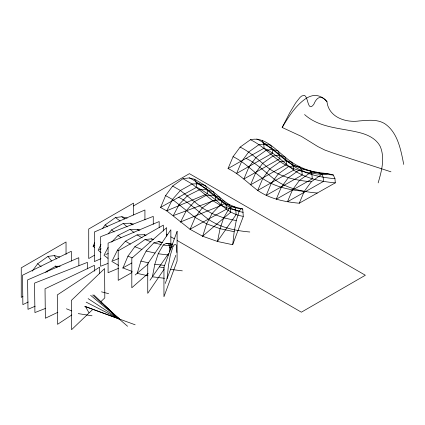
<?xml version="1.0" encoding="UTF-8"?>
<svg xmlns="http://www.w3.org/2000/svg" width="425" height="425" viewBox="0 0 425 425"><rect width="100%" height="100%" fill="white"/><g stroke="black" fill="none" stroke-linecap="round" stroke-linejoin="round"><path stroke-width="0.64" d="M167.057 278.598L168.417 265.923L170.319 255.25L173.118 246.224L174.834 244.428L176.29 244.975L176.816 252.492M242.718 208.978L241.145 208.765L239.286 210.954L236.247 220.623L234.186 231.731L232.709 244.715L217.478 241.48L202.693 236.247L190.092 229.319L166.791 210.88L160.581 207.496L165.607 195.622L172.624 186.07L182.973 178.686L189.306 177.905L194.677 179.308L205.28 185.603L213.308 191.781L224.448 201.28L229.213 204.489L235.067 207.055L242.718 208.978L243.291 216.378C235.014 215.108 227.619 210.901 221.659 205.121C214.051 198.14 205.732 191.999 196.616 187.133L196.286 182.973L194.677 179.308M172.996 244.205L166.249 243.376L163.195 245.007L158.201 253.768L154.817 264.254L152.389 276.803L164.507 278.285M217.478 241.48L220.07 228.692L223.688 217.855L229.027 208.579L232.294 206.64L235.067 207.055L235.896 210.433L236.072 214.529M378.154 182.893C381.528 171.291 385.146 158.382 380.311 146.652C376.529 139.049 368.544 135.07 360.697 132.924C341.774 127.861 319.908 128.446 304.571 114.548M162.393 242.505L158.541 241.634L153.829 242.887L146.142 251.037L140.919 261.115L137.185 273.36L147.958 275.798M202.693 236.247L206.603 223.847L212.059 213.557L220.107 205.094L225.032 203.649L229.213 204.489L230.462 207.99L230.722 212.112M165.235 283.443L175.812 255.335M232.709 244.603L243.291 216.49M153.616 239.53L151.263 238.866L145.026 239.541L134.837 246.739L127.925 256.174L122.979 267.957L132.244 271.479M94.61 242.776L93.107 246.341L94.626 247.504M228.06 168.539L233.081 156.666L240.104 147.114L250.447 139.729C264.228 136.398 274.858 148.994 284.665 156.634C297.856 168.847 315.817 173.719 333.359 175.026L334.969 178.697L335.298 182.851L299.264 203.214C284.739 201.923 269.902 198.852 257.704 190.442C247.865 183.074 239.286 173.921 228.06 168.539L264.095 148.176C275.32 153.558 283.9 162.711 293.739 170.08C305.942 178.489 320.774 181.56 335.298 182.851M299.264 203.214L304.284 191.34L311.307 181.788L321.651 174.409L327.988 173.623L333.359 175.026M190.092 229.319L195.155 217.472L202.226 207.947L212.649 200.611L219.034 199.856L224.448 201.28L226.068 204.956L226.403 209.116M100.98 244.508L98.175 250.219L101.092 252.737M166.791 210.88L172.46 199.437L180.386 190.485L192.063 183.988L199.213 183.743L205.28 185.603L207.097 189.412L207.469 193.598M146.03 235.317L144.213 234.733L137.078 234.882L125.423 241.225L117.512 250.07L111.855 261.439L118.527 265.349M390.952 171.812L334.507 153.526L324.918 150.083L317.932 146.62L301.437 136.409L282.173 127.479L289.781 112.721L295.603 103.02L299.912 97.522L301.585 96.087L304.125 95.296C308.529 96.454 307.44 112.737 313.793 104.364C316.646 97.235 321.151 94.398 326.968 101.618C328.61 117.178 345.743 122.947 359.268 120.944C367.689 120.323 376.837 119.005 384.492 123.5C397.842 132.398 400.802 149.828 403.75 164.422M180.556 222.078L186.288 210.678L194.294 201.79L206.093 195.388L213.318 195.202L219.443 197.11L221.282 200.935L221.659 205.121M108.099 247.403L104.008 255.26L107.934 258.352M173.214 215.751L179.116 204.499L187.372 195.819L199.538 189.715L206.991 189.715L213.308 191.781L215.199 195.649L215.587 199.851M282.173 127.479C288.57 116.848 295.37 105.793 305.772 98.616A26.419 15.252 -60 0 1 314.128 95.487C319.175 95.019 323.797 97.904 326.968 101.618M164.14 269.174L147.741 293.34L147.741 263.782L170.85 229.734L170.85 249.438M149.998 280.213L168.592 253.486M217.478 241.368L236.072 214.646M32.21 271.187L37.671 263.755L48.014 256.376L54.352 255.59L59.723 256.992M102.42 228.629L105.15 224.915L115.494 217.531L121.826 216.75L127.203 218.147M45.757 272.409L46.596 271.432L55.547 266.305L60.18 266.199M108.152 233.846L111.637 229.877L123.207 223.433L130.289 223.221L133.291 224.161M111.663 242.112L118.012 235.386L130.039 229.341L137.408 229.373L139.905 230.212M92.937 309.246L71.575 329.704L71.368 300.406L104.603 268.584L104.805 297.882L100.534 301.973M148.235 273.36L131.814 287.757L131.814 258.203L166.648 227.662L166.648 236.199M135.219 274.975L148.229 263.877M202.693 236.13L230.722 212.229M71.804 314.946L57.534 324.328L57.29 294.945L99.551 267.16L99.604 273.689M133.407 205.982L189.396 173.655L365.357 275.246L301.373 312.189L177.161 240.481M22.971 296.4L21.25 297.394L21.25 267.84L66.04 241.979L66.04 254.458M94.467 255.234L88.729 258.549L88.729 228.995L133.519 203.134L133.519 214.96M131.915 272.563L118.203 280.357L118.203 250.803L163.333 225.138L163.333 231.051M160.581 207.384L196.616 187.244M93.107 246.224L94.823 245.268M190.092 229.208L226.403 209.233M122.613 268.053L131.835 262.979M28.231 302.005L22.876 304.64L22.498 275.251L71.288 251.26L71.416 261.056M57.848 312.295L45.363 318.24L45.029 288.819L94.371 265.317L94.44 271.203M100.991 258.676L94.371 261.561L94.371 232.008L144.93 209.977L144.93 219.826M35.222 306.186L27.992 309.326L27.582 279.916L78.779 257.704L78.891 265.545M118.426 268.34L108.088 272.717L108.088 243.164L159.173 221.542L159.173 227.449M166.791 210.763L207.469 193.71M99.312 249.608L101.134 248.843M180.556 221.962L221.659 205.232M113.082 260.807L118.602 258.559M45.374 308.46L34.919 312.561L34.526 283.124L87.407 262.368L87.492 268.913M107.934 263.431L100.587 266.268L100.587 236.709L153.26 216.394L153.26 224.278M173.214 215.64L215.587 199.962M105.735 254.485L108.189 253.571M327.988 173.623C313.464 172.332 298.626 169.262 286.429 160.852C276.585 153.483 268.01 144.33 256.785 138.948M321.651 174.409C307.126 173.113 292.294 170.048 280.096 161.638C270.252 154.264 261.673 145.111 250.447 139.729M334.969 178.697C320.445 177.4 305.612 174.335 293.409 165.92C283.571 158.552 274.991 149.398 263.766 144.017L262.156 140.346M311.307 181.788C296.783 180.498 281.945 177.427 269.748 169.017C259.909 161.643 251.329 152.49 240.104 147.114M304.284 191.34C289.76 190.049 274.927 186.979 262.73 178.569C252.886 171.201 244.306 162.047 233.081 156.666M317.278 193.035C302.754 191.739 287.922 188.673 275.724 180.264C265.88 172.89 257.3 163.737 246.075 158.355M249.804 231.992C235.28 230.695 220.442 227.63 208.245 219.22C198.406 211.847 189.826 202.693 178.601 197.312M166.249 243.376L172.566 244.518M163.195 245.007L173.118 246.224M168.842 244.062L169.617 247.515L171.557 247.754M158.201 253.768L168.406 255.016M154.817 264.254L164.528 265.45M170.521 269.392L182.325 270.837M78.248 313.608L92.028 315.796M234.186 231.731L220.07 228.692L206.603 223.847L195.155 217.472L172.46 199.437L165.607 195.622M236.247 220.623L223.688 217.855L212.059 213.557L202.226 207.947L180.386 190.485L172.624 186.07M153.829 242.887L161.319 244.582M146.142 251.037L155.029 253.05M140.919 261.115L148.5 262.831M159.295 266.852L164.284 267.978M239.286 210.954L229.027 208.579L220.107 205.094L212.649 200.611L192.063 183.988L182.973 178.686M241.145 208.765C219.624 206.662 207.713 186.49 189.306 177.905M158.541 241.634L162.531 242.633M243.19 212.293C234.823 211.002 227.322 206.778 221.282 200.935C213.69 193.965 205.387 187.829 196.286 182.973M101.495 291.832L108.63 293.68M84.926 306.43L135.145 324.79M84.867 306.361L119.117 318.931L93.84 294.886M151.263 238.866L153.085 239.557M145.026 239.541L150.896 241.772M134.837 246.739L141.977 249.454M127.925 256.174L132.255 257.821M66.428 308.763L71.745 310.946M86.179 302.143L119.117 318.931L104.996 305.952M166.239 234.17L167.386 234.834M170.839 236.826L174.287 238.818M144.213 234.733L145.844 235.689M137.078 234.882L142.189 237.878M125.423 241.225L130.406 244.147M117.512 250.07L118.612 250.713M88.118 298.626L119.117 318.931L92.671 294.993M121.826 216.75L124.812 219.034M115.494 217.531L120.121 221.074M105.15 224.915L107.647 226.822M137.408 229.373L138.863 230.52M130.039 229.341L134.061 232.507M118.012 235.386L120.976 237.724M55.547 266.305L57.072 267.569M90.637 295.354L119.117 318.931L113.135 313.777M37.671 263.755L41.193 266.788M46.229 271.113L47.239 271.979M113.507 314.128L127.58 326.267M130.289 223.221L132.186 224.862M123.207 223.433L127.112 226.807M111.637 229.877L114.091 231.997M101.586 302.823L102.558 303.716M48.014 256.376L51.606 261.104M55.192 265.832L56.387 267.41M54.352 255.59L56.435 258.99M85.372 306.452L88.942 312.726M263.766 144.017L264.095 148.176M169.617 247.515L169.777 251.627M177.097 231.413L163.949 267.187L163.949 296.74L177.097 260.966L177.097 231.413M241.613 161.59L236.587 173.464L272.622 153.101L272.292 148.941L270.683 145.27L265.312 143.873L258.979 144.654L248.63 152.038L241.613 161.59M248.88 167.153L243.86 179.026L279.894 158.663L279.565 154.503L277.955 150.833L272.584 149.435L266.247 150.216L255.903 157.601L248.88 167.153M255.59 172.948L250.569 184.822L286.604 164.459L286.275 160.299L284.665 156.634L279.294 155.231L272.956 156.018L262.613 163.397L255.59 172.948M262.73 178.569L257.704 190.442L293.739 170.08L293.409 165.92L291.8 162.254L286.429 160.852L280.096 161.638L269.748 169.017L262.73 178.569M271.187 183.531L266.167 195.404L302.202 175.042L301.872 170.882L300.263 167.211L294.892 165.814L288.554 166.595L278.21 173.979L271.187 183.531M281.254 187.356L276.234 199.229L312.269 178.867L311.939 174.707L310.33 171.041L304.953 169.639L298.621 170.425L288.277 177.804L281.254 187.356M292.48 189.895L287.459 201.769L323.494 181.406L323.165 177.252L321.555 173.581L316.184 172.178L309.846 172.964L299.503 180.343L292.48 189.895"/></g></svg>
